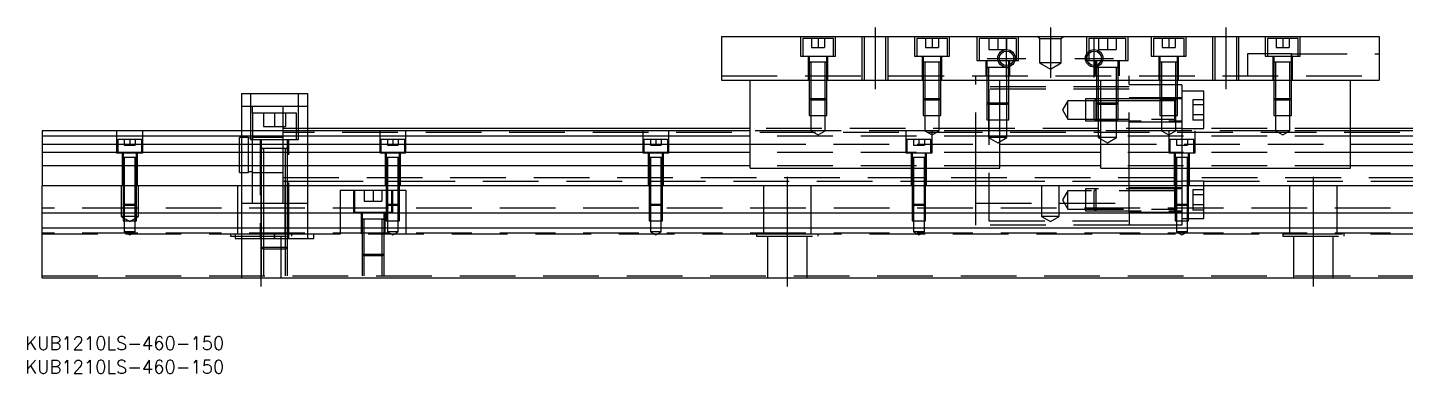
# Model space of a CAD drawing. Extents: x -12 to 611, y -255 to 102.
# Drawn here: x -3.3 to 311, y -255.5 to -176.7 of the extents above; entities that cross this region are included whole.
import ezdxf

# ---------------------------------------------------------------- set-up
doc = ezdxf.new("R2010")
doc.units = 0
doc.linetypes.add('CENTER', pattern=[50.8, 31.75, -6.35, 6.35, -6.35])
doc.linetypes.add('DASHED', pattern=[19.05, 12.7, -6.35])
doc.layers.get('0').update_dxf_attribs({"linetype": 'CONTINUOUS'})
doc.layers.add('CENTER', color=1, linetype='CENTER')
doc.styles.get("Standard").update_dxf_attribs({"font": 'txt.shx', "height": 3, "bigfont": 'bigfont.shx'})

# ---------------------------------------------------------------- blocks, each defined once
blk = doc.blocks.new('*U2')
at = {"color": 7, "linetype": 'CONTINUOUS'}
blk.add_text('KUB1210LS-460-150', height=3, dxfattribs=at).set_placement((-3.84, -250.11))
blk = doc.blocks.new('*U3')
at = {"color": 7, "linetype": 'CONTINUOUS'}
blk.add_text('KUB1210LS-460-150', height=3, dxfattribs=at).set_placement((-3.84, -255.49))

msp = doc.modelspace()

# ---------------------------------------------------------------- linework, layer by layer
at = {"color": 7, "linetype": 'CONTINUOUS'}
for p, q in [((155, -178.73), (155, -188.73)), ((155, -178.73), (305, -178.73)), ((305, -178.73), (305, -188.73)), ((45.5, -191.73), (45.5, -200.23)), ((45.5, -191.73), (60.5, -191.73)), ((60.5, -191.73), (60.5, -200.23)), ((155, -188.73), (305, -188.73)), ((161.5, -208.73), (161.5, -188.73)), ((218.5, -208.73), (218.5, -188.73)), ((241.5, -208.73), (241.5, -188.73)), ((298.5, -208.73), (298.5, -188.73)), ((161.5, -200.23), (0, -200.23)), ((0, -200.23), (0, -201.48)), ((161.5, -199.73), (60.5, -199.73)), ((241.5, -200.23), (218.5, -200.23)), ((405, -199.73), (298.5, -199.73)), ((460, -200.23), (298.5, -200.23)), ((0, -201.48), (0, -203.26)), ((161.5, -201.48), (0, -201.48)), ((0, -203.26), (161.5, -203.26)), ((0, -203.26), (0, -205.15)), ((241.5, -201.48), (218.5, -201.48)), ((218.5, -203.26), (241.5, -203.26)), ((460, -201.48), (298.5, -201.48)), ((298.5, -203.26), (460, -203.26)), ((0, -205.15), (0, -208.21)), ((161.5, -205.15), (0, -205.15)), ((241.5, -205.15), (218.5, -205.15)), ((460, -205.15), (298.5, -205.15)), ((161.5, -208.21), (0, -208.21)), ((0, -208.21), (0, -212.73)), ((161.5, -208.73), (218.5, -208.73)), ((241.5, -208.21), (218.5, -208.21)), ((241.5, -208.73), (298.5, -208.73)), ((460, -208.21), (298.5, -208.21)), ((0, -219.03), (0, -212.73)), ((0, -212.73), (460, -212.73)), ((460, -219.03), (0, -219.03)), ((0, -222.43), (0, -219.03)), ((0, -233.73), (0, -222.43)), ((460, -222.43), (0, -222.43)), ((0, -233.73), (460, -233.73))]:
    msp.add_line(p, q, dxfattribs=at)
at = {"color": 3, "linetype": 'DASHED'}
for p, q in [((173, -178.73), (173, -183.23)), ((181, -183.23), (181, -178.73)), ((187, -178.73), (187, -188.73)), ((187.5, -178.73), (187.5, -188.73)), ((192.5, -188.73), (192.5, -178.73)), ((193, -188.73), (193, -178.73)), ((199, -178.73), (199, -183.23)), ((207, -183.23), (207, -178.73)), ((213.25, -178.73), (213.25, -184.23)), ((222.75, -184.23), (222.75, -178.73)), ((227.5, -179.23), (227, -178.73)), ((232.5, -179.23), (233, -178.73)), ((238.25, -178.73), (238.25, -184.23)), ((247.75, -184.23), (247.75, -178.73)), ((253, -178.73), (253, -183.23)), ((261, -183.23), (261, -178.73)), ((267, -178.73), (267, -188.73)), ((267.5, -178.73), (267.5, -188.73)), ((272.5, -188.73), (272.5, -178.73)), ((273, -188.73), (273, -178.73)), ((279, -178.73), (279, -183.23)), ((287, -183.23), (287, -178.73)), ((180.5, -179.23), (173.5, -179.23)), ((173.5, -179.23), (173.5, -183.23)), ((175.5, -179.23), (175.5, -181.23)), ((175.5, -181.23), (177, -181.23)), ((177, -179.23), (177, -181.23)), ((177, -181.23), (178.5, -181.23)), ((178.5, -179.23), (178.5, -181.23)), ((180.5, -183.23), (180.5, -179.23)), ((206.5, -179.23), (199.5, -179.23)), ((199.5, -179.23), (199.5, -183.23)), ((201.5, -179.23), (201.5, -181.23)), ((201.5, -181.23), (203, -181.23)), ((203, -179.23), (203, -181.23)), ((203, -181.23), (204.5, -181.23)), ((204.5, -179.23), (204.5, -181.23)), ((206.5, -183.23), (206.5, -179.23)), ((222.25, -179.23), (213.75, -179.23)), ((213.75, -179.23), (213.75, -184.23)), ((216, -179.23), (216, -181.73)), ((216, -181.73), (218, -181.73)), ((218, -179.23), (218, -181.73)), ((218, -181.73), (220, -181.73)), ((220, -179.23), (220, -181.73)), ((222.25, -184.23), (222.25, -179.23)), ((227.5, -179.23), (227.5, -184.73)), ((227.5, -179.23), (232.5, -179.23)), ((232.5, -184.73), (232.5, -179.23)), ((247.25, -179.23), (238.75, -179.23)), ((238.75, -179.23), (238.75, -182.17)), ((238.75, -182.17), (238.75, -182.65)), ((241, -179.23), (241, -181.73)), ((241, -181.73), (243, -181.73)), ((243, -179.23), (243, -181.73)), ((243, -181.73), (245, -181.73)), ((245, -179.23), (245, -181.73)), ((247.25, -184.23), (247.25, -179.23)), ((260.5, -179.23), (253.5, -179.23)), ((253.5, -179.23), (253.5, -183.23)), ((255.5, -179.23), (255.5, -181.23)), ((255.5, -181.23), (257, -181.23)), ((257, -179.23), (257, -181.23)), ((257, -181.23), (258.5, -181.23)), ((258.5, -179.23), (258.5, -181.23)), ((260.5, -183.23), (260.5, -179.23)), ((286.5, -179.23), (279.5, -179.23)), ((279.5, -179.23), (279.5, -183.23)), ((281.5, -179.23), (281.5, -181.23)), ((281.5, -181.23), (283, -181.23)), ((283, -179.23), (283, -181.23)), ((283, -181.23), (284.5, -181.23)), ((284.5, -179.23), (284.5, -181.23)), ((286.5, -183.23), (286.5, -179.23)), ((173, -183.23), (181, -183.23)), ((174.75, -183.23), (174.75, -188.73)), ((175, -183.23), (175, -184.63)), ((175, -184.62), (175, -184.63)), ((175, -184.63), (175.22, -184.63)), ((175.22, -184.63), (175, -184.63)), ((175, -184.63), (175, -188.73)), ((175, -184.63), (175, -184.63)), ((178.78, -184.63), (175.22, -184.63)), ((175.35, -184.63), (175.35, -188.73)), ((178.65, -188.73), (178.65, -184.63)), ((178.78, -184.63), (179, -184.63)), ((179, -184.63), (178.78, -184.63)), ((179, -184.63), (179, -183.23)), ((179, -184.63), (179, -184.62)), ((179, -188.73), (179, -184.63)), ((179, -184.63), (179, -184.63)), ((179.25, -188.73), (179.25, -183.23)), ((199, -183.23), (207, -183.23)), ((200.75, -183.23), (200.75, -188.73)), ((201, -183.23), (201, -184.63)), ((201, -184.62), (201, -184.63)), ((201.22, -184.63), (201, -184.63)), ((201, -184.63), (201, -188.73)), ((201, -184.63), (201, -184.63)), ((204.78, -184.63), (201.22, -184.63)), ((201.35, -184.63), (201.35, -188.73)), ((204.65, -188.73), (204.65, -184.63)), ((205, -184.63), (204.78, -184.63)), ((205, -184.63), (205, -183.23)), ((205, -184.63), (205, -184.62)), ((205, -188.73), (205, -184.63)), ((205, -184.63), (205, -184.63)), ((205.25, -188.73), (205.25, -183.23)), ((213.25, -184.23), (222.75, -184.23)), ((215.25, -184.23), (215.25, -187.73)), ((215.5, -184.23), (215.5, -185.83)), ((220.5, -185.3), (220.5, -184.23)), ((220.5, -185.67), (220.5, -185.3)), ((220.75, -187.73), (220.75, -184.23)), ((232.5, -184.73), (227.5, -184.73)), ((227.5, -184.73), (230, -186.17)), ((230, -186.17), (232.5, -184.73)), ((238.25, -184.23), (247.75, -184.23)), ((238.75, -182.65), (238.75, -184.23)), ((240.25, -184.23), (240.25, -187.73)), ((240.5, -184.23), (240.5, -185.3)), ((240.5, -185.3), (240.5, -185.67)), ((245.5, -185.83), (245.5, -184.23)), ((245.75, -187.73), (245.75, -184.23)), ((253, -183.23), (261, -183.23)), ((254.75, -183.23), (254.75, -188.73)), ((255, -183.23), (255, -184.63)), ((255, -184.62), (255, -184.63)), ((255.22, -184.63), (255, -184.63)), ((255, -184.63), (255, -188.73)), ((255, -184.63), (255, -184.63)), ((258.78, -184.63), (255.22, -184.63)), ((255.35, -184.63), (255.35, -188.73)), ((258.65, -188.73), (258.65, -184.63)), ((259, -184.63), (258.78, -184.63)), ((259, -184.63), (259, -183.23)), ((259, -184.63), (259, -184.62)), ((259, -188.73), (259, -184.63)), ((259, -184.63), (259, -184.63)), ((259.25, -188.73), (259.25, -183.23)), ((285, -182.73), (275, -182.73)), ((275, -182.73), (275, -187.73)), ((279, -183.23), (287, -183.23)), ((280.75, -183.23), (280.75, -188.73)), ((281, -183.23), (281, -184.63)), ((281, -184.62), (281, -184.63)), ((285, -184.63), (281, -184.63)), ((281, -184.63), (281, -184.63)), ((281, -184.63), (281, -188.73)), ((281.35, -184.63), (281.35, -188.73)), ((284.65, -188.73), (284.65, -184.63)), ((285, -183.23), (285, -182.73)), ((285, -182.73), (305, -182.73)), ((285, -182.73), (285, -183.23)), ((285, -184.63), (285, -183.23)), ((285, -188.73), (285, -184.63)), ((285.25, -188.73), (285.25, -183.23)), ((155, -187.73), (305, -187.73)), ((213, -188.73), (213, -187.73)), ((215.5, -185.83), (215.76, -185.83)), ((215.76, -185.83), (215.5, -185.83)), ((215.5, -185.83), (215.5, -185.84)), ((215.5, -185.83), (215.5, -185.83)), ((215.5, -185.83), (215.5, -187.73)), ((215.5, -187.73), (215.5, -188.73)), ((215.5, -187.73), (215.5, -188.73)), ((220.01, -185.83), (215.76, -185.83)), ((215.9, -185.83), (215.9, -187.73)), ((215.9, -187.73), (215.9, -188.73)), ((220.24, -185.83), (220.01, -185.83)), ((220.1, -187.73), (220.1, -185.83)), ((220.1, -188.73), (220.1, -187.73)), ((220.24, -185.83), (220.5, -185.83)), ((220.5, -185.83), (220.24, -185.83)), ((220.5, -185.83), (220.5, -185.67)), ((220.5, -185.84), (220.5, -185.83)), ((220.5, -187.73), (220.5, -185.83)), ((220.5, -185.83), (220.5, -185.83)), ((220.5, -188.73), (220.5, -187.73)), ((220.5, -188.73), (220.5, -187.73)), ((240.5, -185.67), (240.5, -185.83)), ((240.5, -185.83), (240.76, -185.83)), ((240.76, -185.83), (240.5, -185.83)), ((240.5, -185.83), (240.5, -185.84)), ((240.5, -185.83), (240.5, -185.83)), ((240.5, -185.83), (240.5, -187.73)), ((240.5, -187.73), (240.5, -188.73)), ((240.5, -187.73), (240.5, -188.73)), ((245.24, -185.83), (240.76, -185.83)), ((240.9, -185.83), (240.9, -187.73)), ((240.9, -187.73), (240.9, -188.73)), ((245.1, -187.73), (245.1, -185.83)), ((245.1, -188.73), (245.1, -187.73)), ((245.24, -185.83), (245.5, -185.83)), ((245.5, -185.83), (245.24, -185.83)), ((245.5, -185.84), (245.5, -185.83)), ((245.5, -187.73), (245.5, -185.83)), ((245.5, -185.83), (245.5, -185.83)), ((245.5, -188.73), (245.5, -187.73)), ((245.5, -188.73), (245.5, -187.73)), ((248, -188.73), (248, -187.73)), ((47.5, -191.73), (47.5, -202.23)), ((58.5, -202.23), (58.5, -191.73)), ((175, -188.73), (175, -192.88)), ((175, -188.73), (175, -192.88)), ((175.35, -188.73), (175.35, -193.23)), ((178.65, -193.23), (178.65, -188.73)), ((179, -192.88), (179, -188.73)), ((179, -192.88), (179, -188.73)), ((201, -188.73), (201, -192.88)), ((201, -188.73), (201, -192.88)), ((201.35, -188.73), (201.35, -193.23)), ((204.65, -193.23), (204.65, -188.73)), ((205, -192.88), (205, -188.73)), ((205, -192.88), (205, -188.73)), ((213, -208.73), (213, -188.73)), ((248, -190.23), (213, -190.23)), ((215.5, -188.73), (215.5, -193.83)), ((215.5, -188.73), (215.5, -193.83)), ((215.9, -188.73), (215.9, -194.23)), ((248, -190.73), (216, -190.73)), ((216, -190.73), (216, -220.73)), ((220.1, -194.23), (220.1, -188.73)), ((220.5, -193.83), (220.5, -188.73)), ((220.5, -193.83), (220.5, -188.73)), ((240.5, -188.73), (240.5, -193.83)), ((240.5, -188.73), (240.5, -193.83)), ((240.9, -188.73), (240.9, -194.23)), ((245.1, -194.23), (245.1, -188.73)), ((245.5, -193.83), (245.5, -188.73)), ((245.5, -193.83), (245.5, -188.73)), ((248, -208.73), (248, -188.73)), ((260, -189.73), (248, -189.73)), ((255, -188.73), (255, -192.88)), ((255, -188.73), (255, -192.88)), ((255.35, -188.73), (255.35, -193.23)), ((258.65, -193.23), (258.65, -188.73)), ((259, -192.88), (259, -188.73)), ((259, -192.88), (259, -188.73)), ((260, -189.73), (260, -221.73)), ((265, -191.23), (260, -191.23)), ((265, -199.73), (265, -191.23)), ((281, -188.73), (281, -192.88)), ((281, -188.73), (281, -192.88)), ((281.35, -188.73), (281.35, -193.23)), ((284.65, -193.23), (284.65, -188.73)), ((285, -192.88), (285, -188.73)), ((285, -192.88), (285, -188.73)), ((48, -194.73), (45.5, -194.73)), ((48, -196.23), (48, -194.73)), ((55, -194.73), (48, -194.73)), ((55, -196.23), (55, -194.73)), ((60.5, -194.73), (55, -194.73)), ((175, -192.88), (179, -192.88)), ((175, -192.88), (175, -196.73)), ((175, -192.88), (175.35, -193.23)), ((178.65, -193.23), (175.35, -193.23)), ((175.35, -193.23), (175.35, -196.73)), ((178.65, -193.23), (179, -192.88)), ((178.65, -196.73), (178.65, -193.23)), ((179, -196.73), (179, -192.88)), ((201, -192.88), (205, -192.88)), ((201, -192.88), (201, -196.73)), ((201, -192.88), (201.35, -193.23)), ((204.65, -193.23), (201.35, -193.23)), ((201.35, -193.23), (201.35, -196.73)), ((204.65, -193.23), (205, -192.88)), ((204.65, -196.73), (204.65, -193.23)), ((205, -196.73), (205, -192.88)), ((215.5, -193.83), (218.5, -193.83)), ((215.5, -193.83), (215.5, -197.73)), ((215.5, -193.83), (215.9, -194.23)), ((218.5, -194.23), (215.9, -194.23)), ((215.9, -194.23), (215.9, -197.73)), ((218.5, -193.83), (220.5, -193.83)), ((220.1, -194.23), (218.5, -194.23)), ((220.1, -194.23), (220.5, -193.83)), ((220.1, -197.73), (220.1, -194.23)), ((220.5, -197.73), (220.5, -193.83)), ((234, -193.38), (232.79, -195.48)), ((234, -193.38), (232.79, -195.48)), ((234, -197.58), (234, -193.38)), ((238, -193.38), (234, -193.38)), ((234, -197.58), (234, -193.38)), ((258.4, -193.38), (234, -193.38)), ((238, -192.98), (238, -197.98)), ((240.4, -192.98), (238, -192.98)), ((238, -192.98), (238, -197.98)), ((260, -192.98), (238, -192.98)), ((240, -193.38), (238, -193.38)), ((240.4, -192.98), (240, -193.38)), ((240, -197.58), (240, -193.38)), ((240.5, -193.38), (240, -193.38)), ((240.4, -192.98), (240.4, -197.98)), ((240.5, -192.98), (240.4, -192.98)), ((240.5, -192.98), (240.4, -192.98)), ((240.4, -192.98), (240.4, -197.98)), ((240.9, -192.98), (240.5, -192.98)), ((240.9, -192.98), (240.5, -192.98)), ((240.9, -193.38), (240.5, -193.38)), ((240.5, -193.83), (241.5, -193.83)), ((240.5, -193.83), (240.5, -197.73)), ((240.5, -193.83), (240.9, -194.23)), ((241.5, -192.98), (240.9, -192.98)), ((241.5, -192.98), (240.9, -192.98)), ((241.5, -193.38), (240.9, -193.38)), ((241.5, -194.23), (240.9, -194.23)), ((240.9, -194.23), (240.9, -197.73)), ((245.1, -192.98), (241.5, -192.98)), ((245.1, -192.98), (241.5, -192.98)), ((245.1, -193.38), (241.5, -193.38)), ((241.5, -193.83), (245.5, -193.83)), ((245.1, -194.23), (241.5, -194.23)), ((245.5, -192.98), (245.1, -192.98)), ((245.5, -192.98), (245.1, -192.98)), ((245.5, -193.38), (245.1, -193.38)), ((245.1, -194.23), (245.5, -193.83)), ((245.1, -197.73), (245.1, -194.23)), ((248, -192.98), (245.5, -192.98)), ((248, -192.98), (245.5, -192.98)), ((248, -193.38), (245.5, -193.38)), ((245.5, -197.73), (245.5, -193.83)), ((260, -192.73), (248, -192.73)), ((255, -192.88), (259, -192.88)), ((255, -192.88), (255, -196.73)), ((255, -192.88), (255.35, -193.23)), ((258.65, -193.23), (255.35, -193.23)), ((255.35, -193.23), (255.35, -196.73)), ((258.4, -197.98), (258.4, -192.98)), ((258.65, -193.23), (259, -192.88)), ((258.65, -196.73), (258.65, -193.23)), ((259, -196.73), (259, -192.88)), ((262.5, -193.17), (262.5, -197.79)), ((265, -193.17), (262.5, -193.17)), ((265, -194.33), (262.5, -194.33)), ((281, -192.88), (285, -192.88)), ((281, -192.88), (281, -196.73)), ((281, -192.88), (281.35, -193.23)), ((284.65, -193.23), (281.35, -193.23)), ((281.35, -193.23), (281.35, -196.73)), ((284.65, -193.23), (285, -192.88)), ((284.65, -196.73), (284.65, -193.23)), ((285, -196.73), (285, -192.88)), ((58, -196.23), (48, -196.23)), ((48, -196.23), (48, -200.23)), ((50.5, -196.23), (50.5, -199.23)), ((53, -196.23), (53, -199.23)), ((55, -200.23), (55, -196.23)), ((55.5, -196.23), (55.5, -199.23)), ((58, -200.23), (58, -196.23)), ((175, -196.73), (179, -196.73)), ((175.35, -196.73), (175.35, -200.23)), ((178.65, -200.23), (178.65, -196.73)), ((201, -196.73), (205, -196.73)), ((201.35, -196.73), (201.35, -200.23)), ((204.65, -200.23), (204.65, -196.73)), ((215.5, -197.73), (220.5, -197.73)), ((215.9, -197.73), (215.9, -201.73)), ((220.1, -201.73), (220.1, -197.73)), ((232.79, -195.48), (234, -197.58)), ((232.79, -195.48), (234, -197.58)), ((234, -197.58), (238, -197.58)), ((234, -197.58), (258.4, -197.58)), ((238, -197.58), (240, -197.58)), ((238, -197.98), (240.4, -197.98)), ((238, -197.98), (260, -197.98)), ((240, -197.58), (240.4, -197.98)), ((240, -197.58), (248, -197.58)), ((240.4, -197.98), (248, -197.98)), ((240.4, -197.98), (248, -197.98)), ((240.5, -197.73), (245.5, -197.73)), ((240.9, -197.73), (240.9, -201.73)), ((245.1, -201.73), (245.1, -197.73)), ((255, -196.73), (259, -196.73)), ((255.35, -196.73), (255.35, -200.23)), ((258.65, -200.23), (258.65, -196.73)), ((265, -196.63), (262.5, -196.63)), ((265, -197.79), (262.5, -197.79)), ((281, -196.73), (285, -196.73)), ((281.35, -196.73), (281.35, -200.23)), ((284.65, -200.23), (284.65, -196.73)), ((17, -200.23), (17, -205.23)), ((23, -205.23), (23, -200.23)), ((45.5, -200.23), (45.5, -212.73)), ((48, -200.23), (48, -202.23)), ((50.5, -199.23), (53, -199.23)), ((53, -199.23), (55.5, -199.23)), ((58, -199.73), (55, -199.73)), ((55, -202.23), (55, -200.23)), ((405, -200.61), (55, -200.61)), ((60.5, -199.73), (58, -199.73)), ((58, -202.23), (58, -200.23)), ((60.5, -200.23), (60.5, -212.73)), ((77, -200.23), (77, -205.23)), ((83, -205.23), (83, -200.23)), ((137, -200.23), (137, -205.23)), ((143, -205.23), (143, -200.23)), ((216, -199.73), (161.5, -199.73)), ((175.35, -200.23), (161.5, -200.23)), ((178.65, -200.23), (175.35, -200.23)), ((175.35, -200.23), (177, -201.18)), ((177, -201.18), (178.65, -200.23)), ((201.35, -200.23), (178.65, -200.23)), ((197, -200.23), (197, -205.23)), ((204.65, -200.23), (201.35, -200.23)), ((201.35, -200.23), (203, -201.18)), ((203, -201.18), (204.65, -200.23)), ((203, -205.23), (203, -200.23)), ((218.5, -200.23), (204.65, -200.23)), ((260, -199.73), (216, -199.73)), ((255.35, -200.23), (241.5, -200.23)), ((248, -198.23), (260, -198.23)), ((258.65, -200.23), (255.35, -200.23)), ((255.35, -200.23), (257, -201.18)), ((257, -201.18), (258.65, -200.23)), ((257, -200.23), (257, -205.23)), ((281.35, -200.23), (258.65, -200.23)), ((260, -199.73), (265, -199.73)), ((260, -199.73), (265, -199.73)), ((263, -205.23), (263, -200.23)), ((298.5, -199.73), (265, -199.73)), ((284.65, -200.23), (281.35, -200.23)), ((281.35, -200.23), (283, -201.18)), ((283, -201.18), (284.65, -200.23)), ((298.5, -200.23), (284.65, -200.23)), ((22.75, -202.23), (17.25, -202.23)), ((17.25, -202.23), (17.25, -205.23)), ((18.75, -202.23), (18.75, -203.53)), ((18.75, -203.53), (20, -203.53)), ((20, -202.23), (20, -203.53)), ((20, -203.53), (21.25, -203.53)), ((21.25, -202.23), (21.25, -203.53)), ((22.75, -205.23), (22.75, -202.23)), ((45, -205.73), (45, -201.73)), ((45.5, -201.73), (45, -201.73)), ((47.1, -201.73), (45.5, -201.73)), ((47.1, -205.73), (47.1, -201.73)), ((48, -201.93), (47.1, -201.93)), ((47.5, -202.23), (58.5, -202.23)), ((55, -201.73), (48, -201.73)), ((48, -205.73), (48, -202.23)), ((49.75, -202.23), (49.75, -224.73)), ((50, -202.23), (50, -204.23)), ((50, -204.22), (50, -204.23)), ((50, -204.23), (50.35, -204.23)), ((50.35, -204.23), (50, -204.23)), ((50, -204.23), (50, -204.23)), ((50, -204.23), (50, -212.73)), ((55.65, -204.23), (50.35, -204.23)), ((50.5, -204.23), (50.5, -212.73)), ((55, -204.23), (55, -202.23)), ((55, -205.73), (55, -204.23)), ((55.5, -212.73), (55.5, -204.23)), ((55.65, -204.23), (56, -204.23)), ((56, -204.23), (55.65, -204.23)), ((56, -204.23), (56, -202.23)), ((56, -204.23), (56, -204.22)), ((56, -204.23), (56, -204.23)), ((56, -212.73), (56, -204.23)), ((56.25, -224.73), (56.25, -202.23)), ((82.75, -202.23), (77.25, -202.23)), ((77.25, -202.23), (77.25, -205.23)), ((78.75, -202.23), (78.75, -203.53)), ((78.75, -203.53), (80, -203.53)), ((80, -202.23), (80, -203.53)), ((80, -203.53), (81.25, -203.53)), ((81.25, -202.23), (81.25, -203.53)), ((82.75, -205.23), (82.75, -202.23)), ((142.75, -202.23), (137.25, -202.23)), ((137.25, -202.23), (137.25, -205.23)), ((138.75, -202.23), (138.75, -203.53)), ((138.75, -203.53), (140, -203.53)), ((140, -202.23), (140, -203.53)), ((140, -203.53), (141.25, -203.53)), ((141.25, -202.23), (141.25, -203.53)), ((142.75, -205.23), (142.75, -202.23)), ((218.5, -201.48), (161.5, -201.48)), ((161.5, -203.26), (218.5, -203.26)), ((202.75, -202.23), (197.25, -202.23)), ((197.25, -202.23), (197.25, -205.23)), ((198.75, -202.23), (198.75, -203.53)), ((198.75, -203.53), (200, -203.53)), ((200, -202.23), (200, -203.53)), ((200, -203.53), (201.25, -203.53)), ((201.25, -202.23), (201.25, -203.53)), ((202.75, -205.23), (202.75, -202.23)), ((220.1, -201.73), (215.9, -201.73)), ((215.9, -201.73), (218, -202.94)), ((218, -202.94), (220.1, -201.73)), ((245.1, -201.73), (240.9, -201.73)), ((240.9, -201.73), (243, -202.94)), ((298.5, -201.48), (241.5, -201.48)), ((241.5, -203.26), (298.5, -203.26)), ((243, -202.94), (245.1, -201.73)), ((262.75, -202.23), (257.25, -202.23)), ((257.25, -202.23), (257.25, -205.23)), ((258.75, -202.23), (258.75, -203.53)), ((258.75, -203.53), (260, -203.53)), ((260, -202.23), (260, -203.53)), ((260, -202.23), (260, -203.53)), ((260, -203.53), (260, -206.23)), ((260, -203.53), (261.25, -203.53)), ((261.25, -202.23), (261.25, -203.53)), ((262.75, -205.23), (262.75, -202.23)), ((17, -205.23), (23, -205.23)), ((18.25, -205.23), (18.25, -212.73)), ((18.5, -205.23), (18.5, -206.23)), ((18.5, -206.22), (18.5, -206.23)), ((18.5, -206.23), (21.5, -206.23)), ((18.5, -206.23), (18.5, -206.24)), ((18.5, -206.23), (18.5, -212.73)), ((18.75, -206.23), (18.75, -212.73)), ((21.25, -212.73), (21.25, -206.23)), ((21.5, -206.23), (21.5, -205.23)), ((21.5, -206.23), (21.5, -206.22)), ((21.5, -206.24), (21.5, -206.23)), ((21.5, -212.73), (21.5, -206.23)), ((21.75, -212.73), (21.75, -205.23)), ((45, -209.73), (45, -205.73)), ((47.1, -209.73), (47.1, -205.73)), ((48, -212.73), (48, -205.73)), ((55, -212.73), (55, -205.73)), ((77, -205.23), (83, -205.23)), ((78.25, -205.23), (78.25, -212.73)), ((78.5, -205.23), (78.5, -206.23)), ((78.5, -206.22), (78.5, -206.23)), ((78.5, -206.23), (81.5, -206.23)), ((78.5, -206.23), (78.5, -206.24)), ((78.5, -206.23), (78.5, -212.73)), ((78.75, -206.23), (78.75, -212.73)), ((81.25, -212.73), (81.25, -206.23)), ((81.5, -206.23), (81.5, -205.23)), ((81.5, -206.23), (81.5, -206.22)), ((81.5, -206.24), (81.5, -206.23)), ((81.5, -212.73), (81.5, -206.23)), ((81.75, -212.73), (81.75, -205.23)), ((137, -205.23), (143, -205.23)), ((138.25, -205.23), (138.25, -212.73)), ((138.5, -205.23), (138.5, -206.23)), ((138.5, -206.22), (138.5, -206.23)), ((138.5, -206.23), (141.5, -206.23)), ((138.5, -206.23), (138.5, -206.24)), ((138.5, -206.23), (138.5, -212.73)), ((138.75, -206.23), (138.75, -212.73)), ((141.25, -212.73), (141.25, -206.23)), ((141.5, -206.23), (141.5, -205.23)), ((141.5, -206.23), (141.5, -206.22)), ((141.5, -206.24), (141.5, -206.23)), ((141.5, -212.73), (141.5, -206.23)), ((141.75, -212.73), (141.75, -205.23)), ((218.5, -205.15), (161.5, -205.15)), ((197, -205.23), (203, -205.23)), ((198.25, -205.23), (198.25, -212.73)), ((198.5, -205.23), (198.5, -206.23)), ((198.5, -206.22), (198.5, -206.23)), ((198.5, -206.23), (201.5, -206.23)), ((198.5, -206.23), (198.5, -206.24)), ((198.5, -206.23), (198.5, -212.73)), ((198.75, -206.23), (198.75, -212.73)), ((201.25, -212.73), (201.25, -206.23)), ((201.5, -206.23), (201.5, -205.23)), ((201.5, -206.23), (201.5, -206.22)), ((201.5, -206.24), (201.5, -206.23)), ((201.5, -212.73), (201.5, -206.23)), ((201.75, -212.73), (201.75, -205.23)), ((298.5, -205.15), (241.5, -205.15)), ((257, -205.23), (263, -205.23)), ((258.25, -205.23), (258.25, -212.73)), ((258.5, -205.23), (258.5, -206.23)), ((258.5, -206.22), (258.5, -206.23)), ((258.5, -206.23), (261.5, -206.23)), ((258.5, -206.23), (258.5, -206.24)), ((258.5, -206.23), (258.5, -212.73)), ((258.75, -206.23), (258.75, -212.73)), ((260, -206.23), (260, -208.73)), ((261.25, -212.73), (261.25, -206.23)), ((261.5, -206.23), (261.5, -205.23)), ((261.5, -206.23), (261.5, -206.22)), ((261.5, -206.24), (261.5, -206.23)), ((261.5, -212.73), (261.5, -206.23)), ((261.75, -212.73), (261.75, -205.23)), ((45, -209.73), (45.5, -209.73)), ((45.5, -209.73), (47.1, -209.73)), ((47.1, -209.53), (48, -209.53)), ((48, -209.73), (50, -209.73)), ((50, -209.73), (50.5, -209.73)), ((50.5, -209.73), (55, -209.73)), ((218.5, -208.21), (161.5, -208.21)), ((213, -212.73), (213, -208.73)), ((298.5, -208.21), (241.5, -208.21)), ((248, -212.73), (248, -208.73)), ((260, -208.73), (260, -212.73)), ((18, -212.73), (18, -219.73)), ((18.5, -212.73), (18.5, -216.98)), ((18.5, -212.73), (18.5, -216.98)), ((18.75, -212.73), (18.75, -217.23)), ((21.25, -217.23), (21.25, -212.73)), ((21.5, -216.98), (21.5, -212.73)), ((21.5, -216.98), (21.5, -212.73)), ((22, -219.73), (22, -212.73)), ((44.64, -223.73), (44.64, -212.73)), ((45.5, -212.73), (45.5, -219.03)), ((48, -216.73), (48, -212.73)), ((50, -212.73), (50, -219.03)), ((50.5, -212.73), (50.5, -219.03)), ((55, -210.86), (405, -210.86)), ((55, -211.73), (55.5, -211.73)), ((55, -216.73), (55, -212.73)), ((55.36, -212.73), (55.36, -223.73)), ((55.5, -211.73), (56, -211.73)), ((55.5, -219.03), (55.5, -212.73)), ((56, -211.73), (60.5, -211.73)), ((56, -219.03), (56, -212.73)), ((60.5, -211.73), (78.5, -211.73)), ((60.5, -212.73), (60.5, -219.03)), ((68, -213.73), (78.5, -213.73)), ((68, -213.73), (68, -219.03)), ((71, -213.73), (71, -218.73)), ((71.25, -213.73), (71.25, -218.73)), ((73.5, -213.73), (73.5, -216.23)), ((75.5, -213.73), (75.5, -216.23)), ((77.5, -213.73), (77.5, -216.23)), ((78.5, -211.73), (78.75, -211.73)), ((78.5, -212.73), (78.5, -216.98)), ((78.5, -212.73), (78.5, -216.98)), ((78.5, -213.73), (78.75, -213.73)), ((78.75, -211.73), (81.25, -211.73)), ((78.75, -212.73), (78.75, -217.23)), ((78.75, -213.73), (81.25, -213.73)), ((79.75, -217.23), (79.75, -213.73)), ((80, -218.73), (80, -213.73)), ((81.25, -211.73), (81.5, -211.73)), ((81.25, -217.23), (81.25, -212.73)), ((81.25, -213.73), (81.5, -213.73)), ((81.5, -211.73), (198.5, -211.73)), ((81.5, -216.98), (81.5, -212.73)), ((81.5, -216.98), (81.5, -212.73)), ((81.5, -213.73), (83, -213.73)), ((83, -213.73), (83, -219.03)), ((138.5, -212.73), (138.5, -216.98)), ((138.5, -212.73), (138.5, -216.98)), ((138.75, -212.73), (138.75, -217.23)), ((141.25, -217.23), (141.25, -212.73)), ((141.5, -216.98), (141.5, -212.73)), ((141.5, -216.98), (141.5, -212.73)), ((164.64, -223.73), (164.64, -212.73)), ((175.36, -212.73), (175.36, -223.73)), ((198.5, -211.73), (198.75, -211.73)), ((198.5, -212.73), (198.5, -216.98)), ((198.5, -212.73), (198.5, -216.98)), ((198.75, -211.73), (201.25, -211.73)), ((198.75, -212.73), (198.75, -217.23)), ((201.25, -211.73), (201.5, -211.73)), ((201.25, -217.23), (201.25, -212.73)), ((201.5, -211.73), (213, -211.73)), ((201.5, -216.98), (201.5, -212.73)), ((201.5, -216.98), (201.5, -212.73)), ((213, -211.73), (216, -211.73)), ((213, -216.73), (213, -212.73)), ((216, -211.73), (248, -211.73)), ((216, -211.73), (248, -211.73)), ((228, -212.73), (228, -219.73)), ((232, -219.73), (232, -212.73)), ((238, -213.48), (238, -218.48)), ((260, -213.48), (238, -213.48)), ((240.4, -213.48), (240.4, -218.48)), ((248, -211.73), (258.5, -211.73)), ((248, -211.73), (258.5, -211.73)), ((248, -219.01), (248, -212.73)), ((260, -213.23), (248, -213.23)), ((258.4, -218.48), (258.4, -213.48)), ((258.5, -211.73), (258.75, -211.73)), ((258.5, -211.73), (258.75, -211.73)), ((258.5, -212.73), (258.5, -216.98)), ((258.5, -212.73), (258.5, -216.98)), ((258.75, -211.73), (260, -211.73)), ((258.75, -211.73), (260, -211.73)), ((258.75, -212.73), (258.75, -217.23)), ((261.25, -211.73), (260, -211.73)), ((265, -211.73), (260, -211.73)), ((260, -212.73), (260, -217.23)), ((261.5, -211.73), (261.25, -211.73)), ((261.25, -217.23), (261.25, -212.73)), ((265, -211.73), (261.5, -211.73)), ((261.5, -216.98), (261.5, -212.73)), ((261.5, -216.98), (261.5, -212.73)), ((262.5, -213.67), (262.5, -218.29)), ((265, -213.67), (262.5, -213.67)), ((265, -211.73), (405, -211.73)), ((265, -220.23), (265, -211.73)), ((284.64, -223.73), (284.64, -212.73)), ((295.36, -212.73), (295.36, -223.73)), ((45.5, -216.73), (48, -216.73)), ((48, -216.73), (50, -216.73)), ((50, -216.73), (50.5, -216.73)), ((50.5, -216.73), (55, -216.73)), ((55, -216.73), (60.5, -216.73)), ((73.5, -216.23), (75.5, -216.23)), ((75.5, -216.23), (77.5, -216.23)), ((213, -216.73), (248, -216.73)), ((213, -219.03), (213, -216.73)), ((234, -213.88), (232.79, -215.98)), ((232.79, -215.98), (234, -218.08)), ((234, -218.08), (234, -213.88)), ((258.4, -213.88), (234, -213.88)), ((265, -214.83), (262.5, -214.83)), ((460, -217.88), (0, -217.88)), ((22, -219.73), (18, -219.73)), ((18, -219.73), (20, -220.88)), ((18.5, -216.98), (21.5, -216.98)), ((18.5, -216.98), (18.5, -219.03)), ((18.5, -216.98), (18.75, -217.23)), ((18.5, -219.03), (18.5, -220.73)), ((21.25, -217.23), (18.75, -217.23)), ((18.75, -217.23), (18.75, -220.73)), ((20, -220.88), (22, -219.73)), ((21.25, -217.23), (21.5, -216.98)), ((21.25, -220.73), (21.25, -217.23)), ((21.5, -219.03), (21.5, -216.98)), ((21.5, -220.73), (21.5, -219.03)), ((45.5, -219.03), (45.5, -222.43)), ((50, -219.03), (50, -222.43)), ((50.5, -219.03), (50.5, -222.43)), ((55.5, -222.43), (55.5, -219.03)), ((56, -222.43), (56, -219.03)), ((60.5, -219.03), (60.5, -222.43)), ((68, -219.03), (68, -222.43)), ((71, -218.73), (80, -218.73)), ((72.75, -218.73), (72.75, -223.73)), ((73, -218.73), (73, -219.03)), ((73, -219.03), (73, -220.33)), ((78, -219.03), (78, -218.73)), ((78, -220.33), (78, -219.03)), ((78.25, -223.73), (78.25, -218.73)), ((78.5, -216.98), (81.5, -216.98)), ((78.5, -216.98), (78.5, -219.03)), ((78.5, -216.98), (78.75, -217.23)), ((78.5, -219.03), (78.5, -220.73)), ((81.25, -217.23), (78.75, -217.23)), ((78.75, -217.23), (78.75, -220.73)), ((79.75, -218.73), (79.75, -217.23)), ((81.25, -217.23), (81.5, -216.98)), ((81.25, -220.73), (81.25, -217.23)), ((81.5, -219.03), (81.5, -216.98)), ((81.5, -220.73), (81.5, -219.03)), ((83, -219.03), (83, -222.43)), ((138.5, -216.98), (141.5, -216.98)), ((138.5, -216.98), (138.5, -219.03)), ((138.5, -216.98), (138.75, -217.23)), ((138.5, -219.03), (138.5, -220.73)), ((141.25, -217.23), (138.75, -217.23)), ((138.75, -217.23), (138.75, -220.73)), ((141.25, -217.23), (141.5, -216.98)), ((141.25, -220.73), (141.25, -217.23)), ((141.5, -219.03), (141.5, -216.98)), ((141.5, -220.73), (141.5, -219.03)), ((198.5, -216.98), (201.5, -216.98)), ((198.5, -216.98), (198.5, -219.03)), ((198.5, -216.98), (198.75, -217.23)), ((198.5, -219.03), (198.5, -220.73)), ((201.25, -217.23), (198.75, -217.23)), ((198.75, -217.23), (198.75, -220.73)), ((201.25, -217.23), (201.5, -216.98)), ((201.25, -220.73), (201.25, -217.23)), ((201.5, -219.03), (201.5, -216.98)), ((201.5, -220.73), (201.5, -219.03)), ((248, -219.01), (213, -219.01)), ((213, -221.73), (213, -219.03)), ((232, -219.73), (228, -219.73)), ((228, -219.73), (230, -220.88)), ((230, -220.88), (232, -219.73)), ((234, -218.08), (258.4, -218.08)), ((238, -218.48), (260, -218.48)), ((248, -218.73), (260, -218.73)), ((248, -219.03), (248, -221.73)), ((258.5, -216.98), (261.5, -216.98)), ((258.5, -216.98), (258.5, -219.03)), ((258.5, -216.98), (258.75, -217.23)), ((258.5, -219.03), (258.5, -220.73)), ((261.25, -217.23), (258.75, -217.23)), ((258.75, -217.23), (258.75, -220.73)), ((260, -217.23), (260, -219.03)), ((260, -219.03), (260, -220.73)), ((261.25, -217.23), (261.5, -216.98)), ((261.25, -220.73), (261.25, -217.23)), ((261.5, -219.03), (261.5, -216.98)), ((261.5, -220.73), (261.5, -219.03)), ((265, -217.13), (262.5, -217.13)), ((265, -218.29), (262.5, -218.29)), ((18.5, -220.73), (21.5, -220.73)), ((18.75, -220.73), (18.75, -223.23)), ((21.25, -223.23), (21.25, -220.73)), ((45.5, -222.43), (45.5, -223.73)), ((50, -222.43), (50, -223.73)), ((50.5, -222.43), (50.5, -223.73)), ((55.5, -223.73), (55.5, -222.43)), ((56, -223.73), (56, -222.43)), ((60.5, -222.43), (60.5, -224.73)), ((68, -222.43), (68, -223.73)), ((73, -220.33), (73.26, -220.33)), ((73.26, -220.33), (73, -220.33)), ((73, -220.33), (73, -220.34)), ((73, -220.33), (73, -220.33)), ((73, -220.33), (73, -222.43)), ((73, -222.43), (73, -223.73)), ((77.74, -220.33), (73.26, -220.33)), ((73.4, -220.33), (73.4, -222.43)), ((73.4, -222.43), (73.4, -223.73)), ((77.6, -222.43), (77.6, -220.33)), ((77.6, -223.73), (77.6, -222.43)), ((77.74, -220.33), (78, -220.33)), ((78, -220.33), (77.74, -220.33)), ((78, -220.34), (78, -220.33)), ((78, -222.43), (78, -220.33)), ((78, -220.33), (78, -220.33)), ((78, -223.73), (78, -222.43)), ((78.5, -220.73), (81.5, -220.73)), ((78.75, -220.73), (78.75, -223.23)), ((81.25, -223.23), (81.25, -220.73)), ((83, -222.43), (83, -223.73)), ((138.5, -220.73), (141.5, -220.73)), ((138.75, -220.73), (138.75, -223.23)), ((141.25, -223.23), (141.25, -220.73)), ((198.5, -220.73), (201.5, -220.73)), ((198.75, -220.73), (198.75, -223.23)), ((201.25, -223.23), (201.25, -220.73)), ((248, -221.73), (213, -221.73)), ((216, -220.73), (248, -220.73)), ((260, -221.73), (248, -221.73)), ((260, -221.73), (248, -221.73)), ((258.5, -220.73), (261.5, -220.73)), ((258.75, -220.73), (258.75, -223.23)), ((260, -220.23), (265, -220.23)), ((260, -220.73), (260, -221.73)), ((261.25, -223.23), (261.25, -220.73)), ((460, -223.58), (0, -223.58)), ((0, -223.73), (44.64, -223.73)), ((21.25, -223.23), (18.75, -223.23)), ((18.75, -223.23), (20, -223.95)), ((20, -223.95), (21.25, -223.23)), ((43, -223.73), (57, -223.73)), ((43, -223.73), (43, -224.23)), ((43, -224.23), (57, -224.23)), ((44, -223.73), (44, -224.73)), ((44, -224.73), (53, -224.73)), ((44.64, -223.73), (55.36, -223.73)), ((45.5, -223.73), (45.5, -224.23)), ((45.5, -224.23), (45.5, -233.73)), ((50, -223.73), (50, -224.73)), ((50, -224.73), (50, -226.73)), ((50, -224.73), (50, -226.73)), ((50.5, -223.73), (50.5, -224.73)), ((50.5, -224.73), (50.5, -227.23)), ((53, -223.73), (53, -224.73)), ((53, -224.73), (53, -223.73)), ((53, -224.73), (62, -224.73)), ((54.5, -233.73), (54.5, -224.23)), ((55.36, -223.73), (404.64, -223.73)), ((55.5, -224.73), (55.5, -223.73)), ((55.5, -227.23), (55.5, -224.73)), ((56, -224.73), (56, -223.73)), ((56, -226.73), (56, -224.73)), ((56, -226.73), (56, -224.73)), ((57, -224.23), (57, -223.73)), ((62, -224.73), (62, -223.73)), ((73, -223.73), (73, -228.33)), ((73, -223.73), (73, -228.33)), ((73.4, -223.73), (73.4, -228.73)), ((77.6, -228.73), (77.6, -223.73)), ((78, -228.33), (78, -223.73)), ((78, -228.33), (78, -223.73)), ((81.25, -223.23), (78.75, -223.23)), ((78.75, -223.23), (80, -223.95)), ((80, -223.95), (81.25, -223.23)), ((141.25, -223.23), (138.75, -223.23)), ((138.75, -223.23), (140, -223.95)), ((140, -223.95), (141.25, -223.23)), ((163, -223.73), (177, -223.73)), ((163, -223.73), (163, -224.23)), ((163, -224.23), (177, -224.23)), ((165.5, -224.23), (165.5, -233.73)), ((174.5, -233.73), (174.5, -224.23)), ((177, -224.23), (177, -223.73)), ((201.25, -223.23), (198.75, -223.23)), ((198.75, -223.23), (200, -223.95)), ((200, -223.95), (201.25, -223.23)), ((261.25, -223.23), (258.75, -223.23)), ((258.75, -223.23), (260, -223.95)), ((260, -223.95), (261.25, -223.23)), ((283, -223.73), (297, -223.73)), ((283, -223.73), (283, -224.23)), ((283, -224.23), (297, -224.23)), ((285.5, -224.23), (285.5, -233.73)), ((294.5, -233.73), (294.5, -224.23)), ((297, -224.23), (297, -223.73)), ((50, -226.73), (56, -226.73)), ((50, -226.73), (50, -233.23)), ((50, -226.73), (50.5, -227.23)), ((55.5, -227.23), (50.5, -227.23)), ((50.5, -227.23), (50.5, -233.23)), ((55.5, -227.23), (56, -226.73)), ((55.5, -233.23), (55.5, -227.23)), ((56, -233.23), (56, -226.73)), ((73, -228.33), (78, -228.33)), ((73, -228.33), (73, -233.23)), ((73, -228.33), (73.4, -228.73)), ((77.6, -228.73), (73.4, -228.73)), ((73.4, -228.73), (73.4, -233.23)), ((77.6, -228.73), (78, -228.33)), ((77.6, -233.23), (77.6, -228.73)), ((78, -233.23), (78, -228.33)), ((0, -233.23), (460, -233.23))]:
    msp.add_line(p, q, dxfattribs=at)
at = {"color": 3, "linetype": 'CONTINUOUS'}
for p, q in [((240.4, -192.98), (240, -193.38)), ((240, -197.58), (240, -193.38)), ((240.4, -197.98), (240, -197.58)), ((240.4, -213.48), (240, -213.88)), ((240, -218.08), (240, -213.88)), ((240.4, -218.48), (240, -218.08))]:
    msp.add_line(p, q, dxfattribs=at)
for centre in [(220, -183.73), (240, -183.73)]:
    msp.add_circle(centre, 2, dxfattribs=at)
at = {"color": 7, "linetype": 'CONTINUOUS'}
for centre in [(220, -183.73), (240, -183.73)]:
    msp.add_circle(centre, 1.65, dxfattribs=at)
at = {"layer": 'CENTER', "color": 1, "linetype": 'CENTER'}
for p, q in [((190, -176.73), (190, -190.73)), ((230, -176.73), (230, -188.17)), ((270, -176.73), (270, -190.73)), ((220, -188.13), (220, -179.33)), ((240, -188.13), (240, -179.33)), ((215.6, -183.73), (224.4, -183.73)), ((235.6, -183.73), (244.4, -183.73)), ((50, -235.73), (50, -210.73)), ((170, -235.73), (170, -210.73)), ((290, -235.73), (290, -210.73))]:
    msp.add_line(p, q, dxfattribs=at)

# ---------------------------------------------------------------- block references
at = {"color": 7, "linetype": 'CONTINUOUS'}
for name in ['*U2', '*U3']:
    msp.add_blockref(name, (0, 0), dxfattribs=at)

doc.saveas('drawing.dxf')
